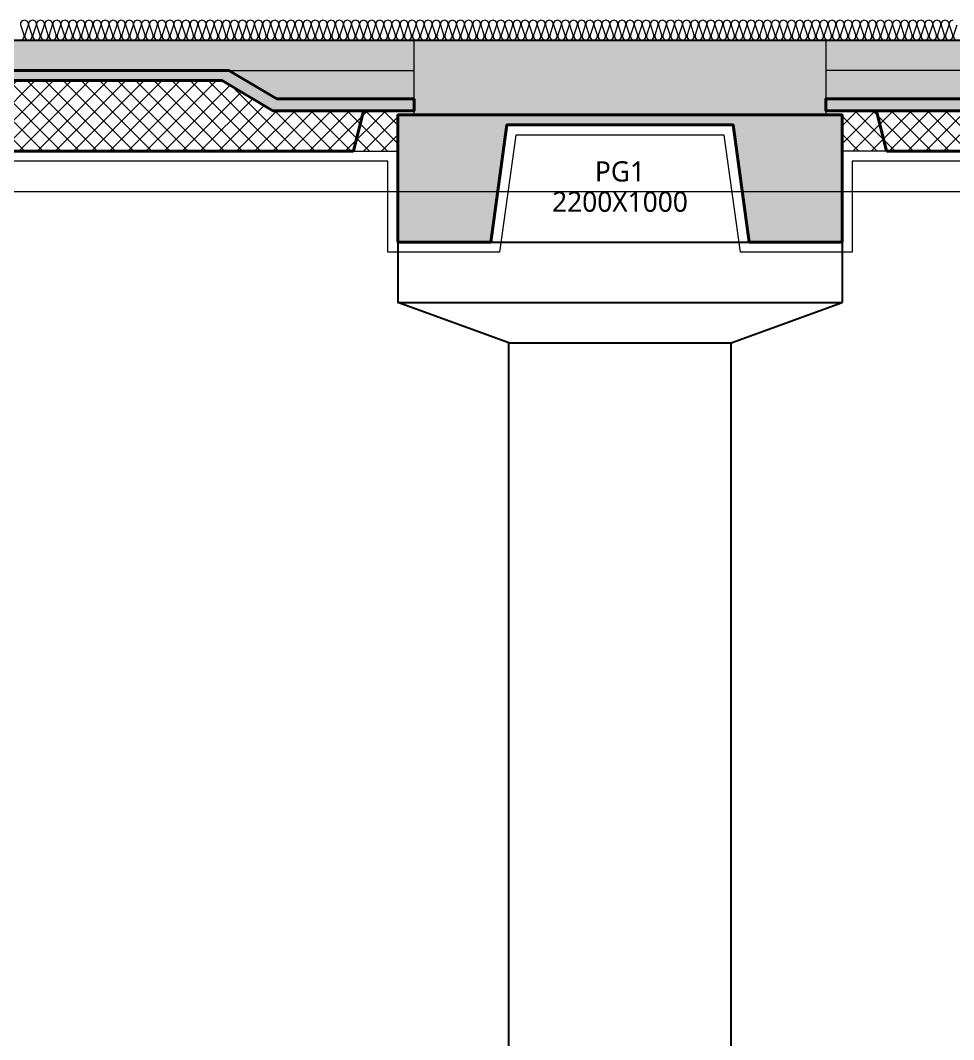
# Model space of a CAD drawing. Header units: millimetres. Extents: x 0 to 420000, y 0 to 297000.
# Drawn here: x 164043 to 168665, y 173299 to 178348 of the extents above; entities that cross this region are included whole.
import ezdxf
from ezdxf.enums import TextEntityAlignment as Align

# ---------------------------------------------------------------- set-up
doc = ezdxf.new("R2010")
doc.units = ezdxf.units.MM
doc.linetypes.add('CEN', pattern=[62, 60, -1, 0, -1])
for name, color, linetype, lineweight in [('A-AXIS-LINE', 1, 'CEN', 15), ('A-CONC-LIN1', 2, 'Continuous', 40), ('A-CONC-LIN2', 7, 'Continuous', 25), ('A-ELEV-LIN2', 7, 'Continuous', 25), ('A-XXXX-INSL1', 15, 'Continuous', 18), ('A-XXXX-INSL2', 8, 'Continuous', 18)]:
    doc.layers.add(name, color=color, linetype=linetype, lineweight=lineweight)
doc.layers.add('A-CONC-SOLD', color=253, linetype='CEN')
doc.layers.add('A-XXXX-NPLT', color=144, linetype='Continuous', lineweight=15, plot=False)
doc.styles.add('맑은고딕', font='')
doc.styles.get('맑은고딕').set_extended_font_data('Malgun Gothic')

# ---------------------------------------------------------------- blocks, each defined once
blk = doc.blocks.new('axis(220316)')
at = {"layer": 'A-AXIS-LINE', "ltscale": 1000}
blk.add_line((4631788.1, -422118.7), (4955413.1, -422118.7), dxfattribs=at)
blk = doc.blocks.new('PG1')
at = {"layer": 'A-CONC-SOLD'}
h = blk.add_hatch(color=256, dxfattribs=at)
h.dxf.hatch_style = 1
h.paths.add_polyline_path([(4800580.6, -237068.7), (4800580.6, -237438.7), (4802620.6, -237438.7), (4802620.6, -237068.7)])
h = blk.add_hatch(color=256, dxfattribs=at)
h.dxf.hatch_style = 1
h.paths.add_polyline_path([(4800500.6, -238068.7), (4800500.6, -237438.7), (4802700.6, -237438.7), (4802700.6, -238068.7), (4802240.6, -238068.7), (4802160.6, -237488.7), (4801040.6, -237488.7), (4800960.6, -238068.7)])
at = {"layer": 'A-CONC-LIN1'}
blk.add_lwpolyline([(4800500.6, -238068.7), (4800500.6, -237438.7), (4802700.6, -237438.7), (4802700.6, -238068.7), (4802240.6, -238068.7), (4802160.6, -237488.7), (4801040.6, -237488.7), (4800960.6, -238068.7), (4800500.6, -238068.7)], dxfattribs=at)
at = {"layer": 'A-CONC-LIN2'}
blk.add_line((4800580.6, -237068.7), (4802620.6, -237068.7), dxfattribs=at)
at = {"layer": 'A-XXXX-NPLT'}
blk.add_lwpolyline([(4802700.6, -238068.7), (4800500.6, -238068.7), (4800500.6, -237438.7), (4800580.6, -237438.7), (4800580.6, -237068.7), (4802620.6, -237068.7), (4802620.6, -237438.7), (4802700.6, -237438.7)], close=True, dxfattribs=at)
at = {"layer": 'A-XXXX-NPLT', "style": '맑은고딕'}
for s, p in [('PG1', (4801600.6, -237718.7)), ('2200X1000', (4801600.6, -237868.7))]:
    blk.add_text(s, height=100, dxfattribs=at).set_placement(p, align=Align.MIDDLE)
blk = doc.blocks.new('PS2(횡)')
at = {"layer": 'A-CONC-SOLD'}
h = blk.add_hatch(color=256, dxfattribs=at)
h.dxf.hatch_style = 1
h.paths.add_polyline_path([(1020, 0), (1020, -290), (1700, -290), (1937.4, -150), (9062.6, -150), (9300, -290), (9980, -290), (9980, 0)])
h = blk.add_hatch(color=256, dxfattribs=at)
h.dxf.hatch_style = 1
h.paths.add_polyline_path([(9980, -290), (9980, -350), (9280, -350), (9030, -200), (1970, -200), (1720, -350), (1020, -350), (1020, -290), (1700, -290), (1937.4, -150), (9062.6, -150), (9300, -290)])
at = {"layer": 'A-XXXX-INSL2'}
h = blk.add_hatch(dxfattribs=at)
h.set_pattern_fill('ANSI37', color=256, scale=20)
h.set_pattern_definition([(45, (-244012.5, -188500), (-44.90128, 44.90128), []), (135, (-244012.5, -188500), (-44.90128, -44.90128), [])])
h.paths.add_polyline_path([(1100, -550), (9900, -550), (9900, -350), (9280, -350), (9030, -200), (1970, -200), (1720, -350), (1100, -350)])
at = {"layer": 'A-CONC-LIN1', "color": 2}
for p, q in [((1320, -550), (1270, -350)), ((9680, -550), (9730, -350)), ((1320, -550), (9680, -550))]:
    blk.add_line(p, q, dxfattribs=at)
blk.add_lwpolyline([(9980, -290), (9980, -350), (9280, -350), (9030, -200), (1970, -200), (1720, -350), (1020, -350), (1020, -290), (1700, -290), (1937.4, -150), (9062.6, -150), (9300, -290)], close=True, dxfattribs=at)
at = {"layer": 'A-CONC-LIN2'}
blk.add_line((1020, 0), (9980, 0), dxfattribs=at)
at = {"layer": 'A-XXXX-INSL2'}
for p, q in [((1320, -550), (1100, -550)), ((9680, -550), (9900, -550))]:
    blk.add_line(p, q, dxfattribs=at)
at = {"layer": 'A-XXXX-NPLT'}
for p, q in [((1937.4, -150), (1020, -150)), ((9062.6, -150), (9980, -150))]:
    blk.add_line(p, q, dxfattribs=at)
at = {"layer": 'A-XXXX-NPLT', "style": '맑은고딕'}
blk.add_text('PS2', height=100, dxfattribs=at).set_placement((5500, -75), align=Align.MIDDLE)
blk = doc.blocks.new('횡3층')
at = {"layer": 'A-ELEV-LIN2'}
for p, q in [((4767500.6, -238318.7), (4769700.6, -238318.7)), ((4767500.6, -238318.7), (4767500.6, -238618.7)), ((4769700.6, -238318.7), (4769700.6, -238618.7)), ((4767500.6, -238618.7), (4769700.6, -238618.7)), ((4768050.6, -238818.7), (4767500.6, -238618.7)), ((4769150.6, -238818.7), (4769700.6, -238618.7)), ((4768050.6, -238818.7), (4769150.6, -238818.7)), ((4768050.6, -247068.7), (4768050.6, -238818.7)), ((4769150.6, -247068.7), (4769150.6, -238818.7))]:
    blk.add_line(p, q, dxfattribs=at)
at = {"layer": 'A-XXXX-INSL1'}
blk.add_lwpolyline([(4778450.6, -237918.7), (4769750.6, -237918.7), (4769750.6, -238368.7), (4769197, -238368.7), (4769117, -237788.7), (4768084.1, -237788.7), (4768004.1, -238368.7), (4767450.6, -238368.7), (4767450.6, -237918.7), (4761200.6, -237918.7)], dxfattribs=at)
at = {"layer": 'A-XXXX-INSL2'}
for points in [[(4765630.6, -237318.7), (4765641.6, -237314.7), (4765648.6, -237304.7), (4765648.6, -237293.7), (4765632.6, -237243.7), (4765632.6, -237232.7), (4765639.6, -237222.7), (4765650.6, -237218.7), (4765661.6, -237222.7), (4765668.6, -237232.7), (4765668.6, -237243.7), (4765652.6, -237293.7), (4765652.6, -237304.7), (4765659.6, -237314.7), (4765670.6, -237318.7), (4765681.6, -237314.7), (4765688.6, -237304.7), (4765688.6, -237293.7), (4765672.6, -237243.7), (4765672.6, -237232.7), (4765679.6, -237222.7), (4765690.6, -237218.7), (4765701.6, -237222.7), (4765708.6, -237232.7), (4765708.6, -237243.7), (4765692.6, -237293.7), (4765692.6, -237304.7), (4765699.6, -237314.7), (4765710.6, -237318.7), (4765721.6, -237314.7), (4765728.6, -237304.7), (4765728.6, -237293.7), (4765712.6, -237243.7), (4765712.6, -237232.7), (4765719.6, -237222.7), (4765730.6, -237218.7), (4765741.6, -237222.7), (4765748.6, -237232.7), (4765748.6, -237243.7), (4765732.6, -237293.7), (4765732.6, -237304.7), (4765739.6, -237314.7), (4765750.6, -237318.7), (4765761.6, -237314.7), (4765768.6, -237304.7), (4765768.6, -237293.7), (4765752.6, -237243.7), (4765752.6, -237232.7), (4765759.6, -237222.7), (4765770.6, -237218.7), (4765781.6, -237222.7), (4765788.6, -237232.7), (4765788.6, -237243.7), (4765772.6, -237293.7), (4765772.6, -237304.7), (4765779.6, -237314.7), (4765790.6, -237318.7), (4765801.6, -237314.7), (4765808.6, -237304.7), (4765808.6, -237293.7), (4765792.6, -237243.7), (4765792.6, -237232.7), (4765799.6, -237222.7), (4765810.6, -237218.7), (4765821.6, -237222.7), (4765828.6, -237232.7), (4765828.6, -237243.7), (4765812.6, -237293.7), (4765812.6, -237304.7), (4765819.6, -237314.7), (4765830.6, -237318.7), (4765841.6, -237314.7), (4765848.6, -237304.7), (4765848.6, -237293.7), (4765832.6, -237243.7), (4765832.6, -237232.7), (4765839.6, -237222.7), (4765850.6, -237218.7), (4765861.6, -237222.7), (4765868.6, -237232.7), (4765868.6, -237243.7), (4765852.6, -237293.7), (4765852.6, -237304.7), (4765859.6, -237314.7), (4765870.6, -237318.7), (4765881.6, -237314.7), (4765888.6, -237304.7), (4765888.6, -237293.7), (4765872.6, -237243.7), (4765872.6, -237232.7), (4765879.6, -237222.7), (4765890.6, -237218.7), (4765901.6, -237222.7), (4765908.6, -237232.7), (4765908.6, -237243.7), (4765892.6, -237293.7), (4765892.6, -237304.7), (4765899.6, -237314.7), (4765910.6, -237318.7), (4765921.6, -237314.7), (4765928.6, -237304.7), (4765928.6, -237293.7), (4765912.6, -237243.7), (4765912.6, -237232.7), (4765919.6, -237222.7), (4765930.6, -237218.7), (4765941.6, -237222.7), (4765948.6, -237232.7), (4765948.6, -237243.7), (4765932.6, -237293.7), (4765932.6, -237304.7), (4765939.6, -237314.7), (4765950.6, -237318.7), (4765961.6, -237314.7), (4765968.6, -237304.7), (4765968.6, -237293.7), (4765952.6, -237243.7), (4765952.6, -237232.7), (4765959.6, -237222.7), (4765970.6, -237218.7), (4765981.6, -237222.7), (4765988.6, -237232.7), (4765988.6, -237243.7), (4765972.6, -237293.7), (4765972.6, -237304.7), (4765979.6, -237314.7), (4765990.6, -237318.7), (4766001.6, -237314.7), (4766008.6, -237304.7), (4766008.6, -237293.7), (4765992.6, -237243.7), (4765992.6, -237232.7), (4765999.6, -237222.7), (4766010.6, -237218.7), (4766021.6, -237222.7), (4766028.6, -237232.7), (4766028.6, -237243.7), (4766012.6, -237293.7), (4766012.6, -237304.7), (4766019.6, -237314.7), (4766030.6, -237318.7), (4766041.6, -237314.7), (4766048.6, -237304.7), (4766048.6, -237293.7), (4766032.6, -237243.7), (4766032.6, -237232.7), (4766039.6, -237222.7), (4766050.6, -237218.7), (4766061.6, -237222.7), (4766068.6, -237232.7), (4766068.6, -237243.7), (4766052.6, -237293.7), (4766052.6, -237304.7), (4766059.6, -237314.7), (4766070.6, -237318.7), (4766081.6, -237314.7), (4766088.6, -237304.7), (4766088.6, -237293.7), (4766072.6, -237243.7), (4766072.6, -237232.7), (4766079.6, -237222.7), (4766090.6, -237218.7), (4766101.6, -237222.7), (4766108.6, -237232.7), (4766108.6, -237243.7), (4766092.6, -237293.7), (4766092.6, -237304.7), (4766099.6, -237314.7), (4766110.6, -237318.7), (4766121.6, -237314.7), (4766128.6, -237304.7), (4766128.6, -237293.7), (4766112.6, -237243.7), (4766112.6, -237232.7), (4766119.6, -237222.7), (4766130.6, -237218.7), (4766141.6, -237222.7), (4766148.6, -237232.7), (4766148.6, -237243.7), (4766132.6, -237293.7), (4766132.6, -237304.7), (4766139.6, -237314.7), (4766150.6, -237318.7), (4766161.6, -237314.7), (4766168.6, -237304.7), (4766168.6, -237293.7), (4766152.6, -237243.7), (4766152.6, -237232.7), (4766159.6, -237222.7), (4766170.6, -237218.7), (4766181.6, -237222.7), (4766188.6, -237232.7), (4766188.6, -237243.7), (4766172.6, -237293.7), (4766172.6, -237304.7), (4766179.6, -237314.7), (4766190.6, -237318.7), (4766201.6, -237314.7), (4766208.6, -237304.7), (4766208.6, -237293.7), (4766192.6, -237243.7), (4766192.6, -237232.7), (4766199.6, -237222.7), (4766210.6, -237218.7), (4766221.6, -237222.7), (4766228.6, -237232.7), (4766228.6, -237243.7), (4766212.6, -237293.7), (4766212.6, -237304.7), (4766219.6, -237314.7), (4766230.6, -237318.7), (4766241.6, -237314.7), (4766248.6, -237304.7), (4766248.6, -237293.7), (4766232.6, -237243.7), (4766232.6, -237232.7), (4766239.6, -237222.7), (4766250.6, -237218.7), (4766261.6, -237222.7), (4766268.6, -237232.7), (4766268.6, -237243.7), (4766252.6, -237293.7), (4766252.6, -237304.7), (4766259.6, -237314.7), (4766270.6, -237318.7), (4766281.6, -237314.7), (4766288.6, -237304.7), (4766288.6, -237293.7), (4766272.6, -237243.7), (4766272.6, -237232.7), (4766279.6, -237222.7), (4766290.6, -237218.7), (4766301.6, -237222.7), (4766308.6, -237232.7), (4766308.6, -237243.7), (4766292.6, -237293.7), (4766292.6, -237304.7), (4766299.6, -237314.7), (4766310.6, -237318.7), (4766321.6, -237314.7), (4766328.6, -237304.7), (4766328.6, -237293.7), (4766312.6, -237243.7), (4766312.6, -237232.7), (4766319.6, -237222.7), (4766330.6, -237218.7), (4766341.6, -237222.7), (4766348.6, -237232.7), (4766348.6, -237243.7), (4766332.6, -237293.7), (4766332.6, -237304.7), (4766339.6, -237314.7), (4766350.6, -237318.7), (4766361.6, -237314.7), (4766368.6, -237304.7), (4766368.6, -237293.7), (4766352.6, -237243.7), (4766352.6, -237232.7), (4766359.6, -237222.7), (4766370.6, -237218.7), (4766381.6, -237222.7), (4766388.6, -237232.7), (4766388.6, -237243.7), (4766372.6, -237293.7), (4766372.6, -237304.7), (4766379.6, -237314.7), (4766390.6, -237318.7), (4766401.6, -237314.7), (4766408.6, -237304.7), (4766408.6, -237293.7), (4766392.6, -237243.7), (4766392.6, -237232.7), (4766399.6, -237222.7), (4766410.6, -237218.7), (4766421.6, -237222.7), (4766428.6, -237232.7), (4766428.6, -237243.7), (4766412.6, -237293.7), (4766412.6, -237304.7), (4766419.6, -237314.7), (4766430.6, -237318.7), (4766441.6, -237314.7), (4766448.6, -237304.7), (4766448.6, -237293.7), (4766432.6, -237243.7), (4766432.6, -237232.7), (4766439.6, -237222.7), (4766450.6, -237218.7), (4766461.6, -237222.7), (4766468.6, -237232.7), (4766468.6, -237243.7), (4766452.6, -237293.7), (4766452.6, -237304.7), (4766459.6, -237314.7), (4766470.6, -237318.7), (4766481.6, -237314.7), (4766488.6, -237304.7), (4766488.6, -237293.7), (4766472.6, -237243.7), (4766472.6, -237232.7), (4766479.6, -237222.7), (4766490.6, -237218.7), (4766501.6, -237222.7), (4766508.6, -237232.7), (4766508.6, -237243.7), (4766492.6, -237293.7), (4766492.6, -237304.7), (4766499.6, -237314.7), (4766510.6, -237318.7), (4766521.6, -237314.7), (4766528.6, -237304.7), (4766528.6, -237293.7), (4766512.6, -237243.7), (4766512.6, -237232.7), (4766519.6, -237222.7), (4766530.6, -237218.7), (4766541.6, -237222.7), (4766548.6, -237232.7), (4766548.6, -237243.7), (4766532.6, -237293.7), (4766532.6, -237304.7), (4766539.6, -237314.7), (4766550.6, -237318.7), (4766561.6, -237314.7), (4766568.6, -237304.7), (4766568.6, -237293.7), (4766552.6, -237243.7), (4766552.6, -237232.7), (4766559.6, -237222.7), (4766570.6, -237218.7), (4766581.6, -237222.7), (4766588.6, -237232.7), (4766588.6, -237243.7), (4766572.6, -237293.7), (4766572.6, -237304.7), (4766579.6, -237314.7), (4766590.6, -237318.7), (4766601.6, -237314.7), (4766608.6, -237304.7), (4766608.6, -237293.7), (4766592.6, -237243.7), (4766592.6, -237232.7), (4766599.6, -237222.7), (4766610.6, -237218.7), (4766621.6, -237222.7), (4766628.6, -237232.7), (4766628.6, -237243.7), (4766612.6, -237293.7), (4766612.6, -237304.7), (4766619.6, -237314.7), (4766630.6, -237318.7), (4766641.6, -237314.7), (4766648.6, -237304.7), (4766648.6, -237293.7), (4766632.6, -237243.7), (4766632.6, -237232.7), (4766639.6, -237222.7), (4766650.6, -237218.7), (4766661.6, -237222.7), (4766668.6, -237232.7), (4766668.6, -237243.7), (4766652.6, -237293.7), (4766652.6, -237304.7), (4766659.6, -237314.7), (4766670.6, -237318.7), (4766681.6, -237314.7), (4766688.6, -237304.7), (4766688.6, -237293.7), (4766672.6, -237243.7), (4766672.6, -237232.7), (4766679.6, -237222.7), (4766690.6, -237218.7), (4766701.6, -237222.7), (4766708.6, -237232.7), (4766708.6, -237243.7), (4766692.6, -237293.7), (4766692.6, -237304.7), (4766699.6, -237314.7), (4766710.6, -237318.7), (4766721.6, -237314.7), (4766728.6, -237304.7), (4766728.6, -237293.7), (4766712.6, -237243.7), (4766712.6, -237232.7), (4766719.6, -237222.7), (4766730.6, -237218.7), (4766741.6, -237222.7), (4766748.6, -237232.7), (4766748.6, -237243.7), (4766732.6, -237293.7), (4766732.6, -237304.7), (4766739.6, -237314.7), (4766750.6, -237318.7), (4766761.6, -237314.7), (4766768.6, -237304.7), (4766768.6, -237293.7), (4766752.6, -237243.7), (4766752.6, -237232.7), (4766759.6, -237222.7), (4766770.6, -237218.7), (4766781.6, -237222.7), (4766788.6, -237232.7), (4766788.6, -237243.7), (4766772.6, -237293.7), (4766772.6, -237304.7), (4766779.6, -237314.7), (4766790.6, -237318.7), (4766801.6, -237314.7), (4766808.6, -237304.7), (4766808.6, -237293.7), (4766792.6, -237243.7), (4766792.6, -237232.7), (4766799.6, -237222.7), (4766810.6, -237218.7), (4766821.6, -237222.7), (4766828.6, -237232.7), (4766828.6, -237243.7), (4766812.6, -237293.7), (4766812.6, -237304.7), (4766819.6, -237314.7), (4766830.6, -237318.7), (4766841.6, -237314.7), (4766848.6, -237304.7), (4766848.6, -237293.7), (4766832.6, -237243.7), (4766832.6, -237232.7), (4766839.6, -237222.7), (4766850.6, -237218.7), (4766861.6, -237222.7), (4766868.6, -237232.7), (4766868.6, -237243.7), (4766852.6, -237293.7), (4766852.6, -237304.7), (4766859.6, -237314.7), (4766870.6, -237318.7), (4766881.6, -237314.7), (4766888.6, -237304.7), (4766888.6, -237293.7), (4766872.6, -237243.7), (4766872.6, -237232.7), (4766879.6, -237222.7), (4766890.6, -237218.7), (4766901.6, -237222.7), (4766908.6, -237232.7), (4766908.6, -237243.7), (4766892.6, -237293.7), (4766892.6, -237304.7), (4766899.6, -237314.7), (4766910.6, -237318.7), (4766921.6, -237314.7), (4766928.6, -237304.7), (4766928.6, -237293.7), (4766912.6, -237243.7), (4766912.6, -237232.7), (4766919.6, -237222.7), (4766930.6, -237218.7), (4766941.6, -237222.7), (4766948.6, -237232.7), (4766948.6, -237243.7), (4766932.6, -237293.7), (4766932.6, -237304.7), (4766939.6, -237314.7), (4766950.6, -237318.7), (4766961.6, -237314.7), (4766968.6, -237304.7), (4766968.6, -237293.7), (4766952.6, -237243.7), (4766952.6, -237232.7), (4766959.6, -237222.7), (4766970.6, -237218.7), (4766981.6, -237222.7), (4766988.6, -237232.7), (4766988.6, -237243.7), (4766972.6, -237293.7), (4766972.6, -237304.7), (4766979.6, -237314.7), (4766990.6, -237318.7), (4767001.6, -237314.7), (4767008.6, -237304.7), (4767008.6, -237293.7), (4766992.6, -237243.7), (4766992.6, -237232.7), (4766999.6, -237222.7), (4767010.6, -237218.7), (4767021.6, -237222.7), (4767028.6, -237232.7), (4767028.6, -237243.7), (4767012.6, -237293.7), (4767012.6, -237304.7), (4767019.6, -237314.7), (4767030.6, -237318.7), (4767041.6, -237314.7), (4767048.6, -237304.7), (4767048.6, -237293.7), (4767032.6, -237243.7), (4767032.6, -237232.7), (4767039.6, -237222.7), (4767050.6, -237218.7), (4767061.6, -237222.7), (4767068.6, -237232.7), (4767068.6, -237243.7), (4767052.6, -237293.7), (4767052.6, -237304.7), (4767059.6, -237314.7), (4767070.6, -237318.7), (4767081.6, -237314.7), (4767088.6, -237304.7), (4767088.6, -237293.7), (4767072.6, -237243.7), (4767072.6, -237232.7), (4767079.6, -237222.7), (4767090.6, -237218.7), (4767101.6, -237222.7), (4767108.6, -237232.7), (4767108.6, -237243.7), (4767092.6, -237293.7), (4767092.6, -237304.7), (4767099.6, -237314.7), (4767110.6, -237318.7), (4767121.6, -237314.7), (4767128.6, -237304.7), (4767128.6, -237293.7), (4767112.6, -237243.7), (4767112.6, -237232.7), (4767119.6, -237222.7), (4767130.6, -237218.7), (4767141.6, -237222.7), (4767148.6, -237232.7), (4767148.6, -237243.7), (4767132.6, -237293.7), (4767132.6, -237304.7), (4767139.6, -237314.7), (4767150.6, -237318.7), (4767161.6, -237314.7), (4767168.6, -237304.7), (4767168.6, -237293.7), (4767152.6, -237243.7), (4767152.6, -237232.7), (4767159.6, -237222.7), (4767170.6, -237218.7), (4767181.6, -237222.7), (4767188.6, -237232.7), (4767188.6, -237243.7), (4767172.6, -237293.7), (4767172.6, -237304.7), (4767179.6, -237314.7), (4767190.6, -237318.7), (4767201.6, -237314.7), (4767208.6, -237304.7), (4767208.6, -237293.7), (4767192.6, -237243.7), (4767192.6, -237232.7), (4767199.6, -237222.7), (4767210.6, -237218.7), (4767221.6, -237222.7), (4767228.6, -237232.7), (4767228.6, -237243.7), (4767212.6, -237293.7), (4767212.6, -237304.7), (4767219.6, -237314.7), (4767230.6, -237318.7), (4767241.6, -237314.7), (4767248.6, -237304.7), (4767248.6, -237293.7), (4767232.6, -237243.7), (4767232.6, -237232.7), (4767239.6, -237222.7), (4767250.6, -237218.7), (4767261.6, -237222.7), (4767268.6, -237232.7), (4767268.6, -237243.7), (4767252.6, -237293.7), (4767252.6, -237304.7), (4767259.6, -237314.7), (4767270.6, -237318.7), (4767281.6, -237314.7), (4767288.6, -237304.7), (4767288.6, -237293.7), (4767272.6, -237243.7), (4767272.6, -237232.7), (4767279.6, -237222.7), (4767290.6, -237218.7), (4767301.6, -237222.7), (4767308.6, -237232.7), (4767308.6, -237243.7), (4767292.6, -237293.7), (4767292.6, -237304.7), (4767299.6, -237314.7), (4767310.6, -237318.7), (4767321.6, -237314.7), (4767328.6, -237304.7), (4767328.6, -237293.7), (4767312.6, -237243.7), (4767312.6, -237232.7), (4767319.6, -237222.7), (4767330.6, -237218.7), (4767341.6, -237222.7), (4767348.6, -237232.7), (4767348.6, -237243.7), (4767332.6, -237293.7), (4767332.6, -237304.7), (4767339.6, -237314.7), (4767350.6, -237318.7), (4767361.6, -237314.7), (4767368.6, -237304.7), (4767368.6, -237293.7), (4767352.6, -237243.7), (4767352.6, -237232.7), (4767359.6, -237222.7), (4767370.6, -237218.7), (4767381.6, -237222.7), (4767388.6, -237232.7), (4767388.6, -237243.7), (4767372.6, -237293.7), (4767372.6, -237304.7), (4767379.6, -237314.7), (4767390.6, -237318.7), (4767401.6, -237314.7), (4767408.6, -237304.7), (4767408.6, -237293.7), (4767392.6, -237243.7), (4767392.6, -237232.7), (4767399.6, -237222.7), (4767410.6, -237218.7), (4767421.6, -237222.7), (4767428.6, -237232.7), (4767428.6, -237243.7), (4767412.6, -237293.7), (4767412.6, -237304.7), (4767419.6, -237314.7), (4767430.6, -237318.7), (4767441.6, -237314.7), (4767448.6, -237304.7), (4767448.6, -237293.7), (4767432.6, -237243.7), (4767432.6, -237232.7), (4767439.6, -237222.7), (4767450.6, -237218.7), (4767461.6, -237222.7), (4767468.6, -237232.7), (4767468.6, -237243.7), (4767452.6, -237293.7), (4767452.6, -237304.7), (4767459.6, -237314.7), (4767470.6, -237318.7), (4767481.6, -237314.7), (4767488.6, -237304.7), (4767488.6, -237293.7), (4767472.6, -237243.7), (4767472.6, -237232.7), (4767479.6, -237222.7), (4767490.6, -237218.7), (4767501.6, -237222.7), (4767508.6, -237232.7), (4767508.6, -237243.7), (4767492.6, -237293.7), (4767492.6, -237304.7), (4767499.6, -237314.7), (4767510.6, -237318.7), (4767521.6, -237314.7), (4767528.6, -237304.7), (4767528.6, -237293.7), (4767512.6, -237243.7), (4767512.6, -237232.7), (4767519.6, -237222.7), (4767530.6, -237218.7), (4767541.6, -237222.7), (4767548.6, -237232.7), (4767548.6, -237243.7), (4767532.6, -237293.7), (4767532.6, -237304.7), (4767539.6, -237314.7), (4767550.6, -237318.7), (4767561.6, -237314.7), (4767568.6, -237304.7), (4767568.6, -237293.7), (4767552.6, -237243.7), (4767552.6, -237232.7), (4767559.6, -237222.7), (4767570.6, -237218.7), (4767581.6, -237222.7), (4767588.6, -237232.7), (4767588.6, -237243.7), (4767572.6, -237293.7), (4767572.6, -237304.7), (4767579.6, -237314.7), (4767590.6, -237318.7), (4767601.6, -237314.7), (4767608.6, -237304.7), (4767608.6, -237293.7), (4767592.6, -237243.7), (4767592.6, -237232.7), (4767599.6, -237222.7), (4767610.6, -237218.7), (4767621.6, -237222.7), (4767628.6, -237232.7), (4767628.6, -237243.7), (4767612.6, -237293.7), (4767612.6, -237304.7), (4767619.6, -237314.7), (4767630.6, -237318.7), (4767641.6, -237314.7), (4767648.6, -237304.7), (4767648.6, -237293.7), (4767632.6, -237243.7), (4767632.6, -237232.7), (4767639.6, -237222.7), (4767650.6, -237218.7), (4767661.6, -237222.7), (4767668.6, -237232.7), (4767668.6, -237243.7), (4767652.6, -237293.7), (4767652.6, -237304.7), (4767659.6, -237314.7), (4767670.6, -237318.7), (4767681.6, -237314.7), (4767688.6, -237304.7), (4767688.6, -237293.7), (4767672.6, -237243.7), (4767672.6, -237232.7), (4767679.6, -237222.7), (4767690.6, -237218.7), (4767701.6, -237222.7), (4767708.6, -237232.7), (4767708.6, -237243.7), (4767692.6, -237293.7), (4767692.6, -237304.7), (4767699.6, -237314.7), (4767710.6, -237318.7), (4767721.6, -237314.7), (4767728.6, -237304.7), (4767728.6, -237293.7), (4767712.6, -237243.7), (4767712.6, -237232.7), (4767719.6, -237222.7), (4767730.6, -237218.7), (4767741.6, -237222.7), (4767748.6, -237232.7), (4767748.6, -237243.7), (4767732.6, -237293.7), (4767732.6, -237304.7), (4767739.6, -237314.7), (4767750.6, -237318.7), (4767761.6, -237314.7), (4767768.6, -237304.7), (4767768.6, -237293.7), (4767752.6, -237243.7), (4767752.6, -237232.7), (4767759.6, -237222.7), (4767770.6, -237218.7), (4767781.6, -237222.7), (4767788.6, -237232.7), (4767788.6, -237243.7), (4767772.6, -237293.7), (4767772.6, -237304.7), (4767779.6, -237314.7), (4767790.6, -237318.7), (4767801.6, -237314.7), (4767808.6, -237304.7), (4767808.6, -237293.7), (4767792.6, -237243.7), (4767792.6, -237232.7), (4767799.6, -237222.7), (4767810.6, -237218.7), (4767821.6, -237222.7), (4767828.6, -237232.7), (4767828.6, -237243.7), (4767812.6, -237293.7), (4767812.6, -237304.7), (4767819.6, -237314.7), (4767830.6, -237318.7), (4767841.6, -237314.7), (4767848.6, -237304.7), (4767848.6, -237293.7), (4767832.6, -237243.7), (4767832.6, -237232.7), (4767839.6, -237222.7), (4767850.6, -237218.7), (4767861.6, -237222.7), (4767868.6, -237232.7), (4767868.6, -237243.7), (4767852.6, -237293.7), (4767852.6, -237304.7), (4767859.6, -237314.7), (4767870.6, -237318.7), (4767881.6, -237314.7), (4767888.6, -237304.7), (4767888.6, -237293.7), (4767872.6, -237243.7), (4767872.6, -237232.7), (4767879.6, -237222.7), (4767890.6, -237218.7), (4767901.6, -237222.7), (4767908.6, -237232.7), (4767908.6, -237243.7), (4767892.6, -237293.7), (4767892.6, -237304.7), (4767899.6, -237314.7), (4767910.6, -237318.7), (4767921.6, -237314.7), (4767928.6, -237304.7), (4767928.6, -237293.7), (4767912.6, -237243.7), (4767912.6, -237232.7), (4767919.6, -237222.7), (4767930.6, -237218.7), (4767941.6, -237222.7), (4767948.6, -237232.7), (4767948.6, -237243.7), (4767932.6, -237293.7), (4767932.6, -237304.7), (4767939.6, -237314.7), (4767950.6, -237318.7), (4767961.6, -237314.7), (4767968.6, -237304.7), (4767968.6, -237293.7), (4767952.6, -237243.7), (4767952.6, -237232.7), (4767959.6, -237222.7), (4767970.6, -237218.7), (4767981.6, -237222.7), (4767988.6, -237232.7), (4767988.6, -237243.7), (4767972.6, -237293.7), (4767972.6, -237304.7), (4767979.6, -237314.7), (4767990.6, -237318.7), (4768001.6, -237314.7), (4768008.6, -237304.7), (4768008.6, -237293.7), (4767992.6, -237243.7), (4767992.6, -237232.7), (4767999.6, -237222.7), (4768010.6, -237218.7), (4768021.6, -237222.7), (4768028.6, -237232.7), (4768028.6, -237243.7), (4768012.6, -237293.7), (4768012.6, -237304.7), (4768019.6, -237314.7), (4768030.6, -237318.7), (4768041.6, -237314.7), (4768048.6, -237304.7), (4768048.6, -237293.7), (4768032.6, -237243.7), (4768032.6, -237232.7), (4768039.6, -237222.7), (4768050.6, -237218.7), (4768061.6, -237222.7), (4768068.6, -237232.7), (4768068.6, -237243.7), (4768052.6, -237293.7), (4768052.6, -237304.7), (4768059.6, -237314.7), (4768070.6, -237318.7), (4768081.6, -237314.7), (4768088.6, -237304.7), (4768088.6, -237293.7), (4768072.6, -237243.7), (4768072.6, -237232.7), (4768079.6, -237222.7), (4768090.6, -237218.7), (4768101.6, -237222.7), (4768108.6, -237232.7), (4768108.6, -237243.7), (4768092.6, -237293.7), (4768092.6, -237304.7), (4768099.6, -237314.7), (4768110.6, -237318.7), (4768121.6, -237314.7), (4768128.6, -237304.7), (4768128.6, -237293.7), (4768112.6, -237243.7), (4768112.6, -237232.7), (4768119.6, -237222.7), (4768130.6, -237218.7), (4768141.6, -237222.7), (4768148.6, -237232.7), (4768148.6, -237243.7), (4768132.6, -237293.7), (4768132.6, -237304.7), (4768139.6, -237314.7), (4768150.6, -237318.7), (4768161.6, -237314.7), (4768168.6, -237304.7), (4768168.6, -237293.7), (4768152.6, -237243.7), (4768152.6, -237232.7), (4768159.6, -237222.7), (4768170.6, -237218.7), (4768181.6, -237222.7), (4768188.6, -237232.7), (4768188.6, -237243.7), (4768172.6, -237293.7), (4768172.6, -237304.7), (4768179.6, -237314.7), (4768190.6, -237318.7), (4768201.6, -237314.7), (4768208.6, -237304.7), (4768208.6, -237293.7), (4768192.6, -237243.7), (4768192.6, -237232.7), (4768199.6, -237222.7), (4768210.6, -237218.7), (4768221.6, -237222.7), (4768228.6, -237232.7), (4768228.6, -237243.7), (4768212.6, -237293.7), (4768212.6, -237304.7), (4768219.6, -237314.7), (4768230.6, -237318.7), (4768241.6, -237314.7), (4768248.6, -237304.7), (4768248.6, -237293.7), (4768232.6, -237243.7), (4768232.6, -237232.7), (4768239.6, -237222.7), (4768250.6, -237218.7), (4768261.6, -237222.7), (4768268.6, -237232.7), (4768268.6, -237243.7), (4768252.6, -237293.7), (4768252.6, -237304.7), (4768259.6, -237314.7), (4768270.6, -237318.7), (4768281.6, -237314.7), (4768288.6, -237304.7), (4768288.6, -237293.7), (4768272.6, -237243.7), (4768272.6, -237232.7), (4768279.6, -237222.7), (4768290.6, -237218.7), (4768301.6, -237222.7), (4768308.6, -237232.7), (4768308.6, -237243.7), (4768292.6, -237293.7), (4768292.6, -237304.7), (4768299.6, -237314.7), (4768310.6, -237318.7), (4768321.6, -237314.7), (4768328.6, -237304.7), (4768328.6, -237293.7), (4768312.6, -237243.7), (4768312.6, -237232.7), (4768319.6, -237222.7), (4768330.6, -237218.7), (4768341.6, -237222.7), (4768348.6, -237232.7), (4768348.6, -237243.7), (4768332.6, -237293.7), (4768332.6, -237304.7), (4768339.6, -237314.7), (4768350.6, -237318.7), (4768361.6, -237314.7), (4768368.6, -237304.7), (4768368.6, -237293.7), (4768352.6, -237243.7), (4768352.6, -237232.7), (4768359.6, -237222.7), (4768370.6, -237218.7), (4768381.6, -237222.7), (4768388.6, -237232.7), (4768388.6, -237243.7), (4768372.6, -237293.7), (4768372.6, -237304.7), (4768379.6, -237314.7), (4768390.6, -237318.7), (4768401.6, -237314.7), (4768408.6, -237304.7), (4768408.6, -237293.7), (4768392.6, -237243.7), (4768392.6, -237232.7), (4768399.6, -237222.7), (4768410.6, -237218.7), (4768421.6, -237222.7), (4768428.6, -237232.7), (4768428.6, -237243.7), (4768412.6, -237293.7), (4768412.6, -237304.7), (4768419.6, -237314.7), (4768430.6, -237318.7), (4768441.6, -237314.7), (4768448.6, -237304.7), (4768448.6, -237293.7), (4768432.6, -237243.7), (4768432.6, -237232.7), (4768439.6, -237222.7), (4768450.6, -237218.7), (4768461.6, -237222.7), (4768468.6, -237232.7), (4768468.6, -237243.7), (4768452.6, -237293.7), (4768452.6, -237304.7), (4768459.6, -237314.7), (4768470.6, -237318.7), (4768481.6, -237314.7), (4768488.6, -237304.7), (4768488.6, -237293.7), (4768472.6, -237243.7), (4768472.6, -237232.7), (4768479.6, -237222.7), (4768490.6, -237218.7), (4768501.6, -237222.7), (4768508.6, -237232.7), (4768508.6, -237243.7), (4768492.6, -237293.7), (4768492.6, -237304.7), (4768499.6, -237314.7), (4768510.6, -237318.7), (4768521.6, -237314.7), (4768528.6, -237304.7), (4768528.6, -237293.7), (4768512.6, -237243.7), (4768512.6, -237232.7), (4768519.6, -237222.7), (4768530.6, -237218.7), (4768541.6, -237222.7), (4768548.6, -237232.7), (4768548.6, -237243.7), (4768532.6, -237293.7), (4768532.6, -237304.7), (4768539.6, -237314.7), (4768550.6, -237318.7), (4768561.6, -237314.7), (4768568.6, -237304.7), (4768568.6, -237293.7), (4768552.6, -237243.7), (4768552.6, -237232.7), (4768559.6, -237222.7), (4768570.6, -237218.7), (4768581.6, -237222.7), (4768588.6, -237232.7), (4768588.6, -237243.7), (4768572.6, -237293.7), (4768572.6, -237304.7), (4768579.6, -237314.7), (4768590.6, -237318.7), (4768601.6, -237314.7), (4768608.6, -237304.7), (4768608.6, -237293.7), (4768592.6, -237243.7), (4768592.6, -237232.7), (4768599.6, -237222.7), (4768610.6, -237218.7), (4768621.6, -237222.7), (4768628.6, -237232.7), (4768628.6, -237243.7), (4768612.6, -237293.7), (4768612.6, -237304.7), (4768619.6, -237314.7), (4768630.6, -237318.7), (4768641.6, -237314.7), (4768648.6, -237304.7), (4768648.6, -237293.7), (4768632.6, -237243.7), (4768632.6, -237232.7), (4768639.6, -237222.7), (4768650.6, -237218.7), (4768661.6, -237222.7), (4768668.6, -237232.7), (4768668.6, -237243.7), (4768652.6, -237293.7), (4768652.6, -237304.7), (4768659.6, -237314.7), (4768670.6, -237318.7), (4768681.6, -237314.7), (4768688.6, -237304.7), (4768688.6, -237293.7), (4768672.6, -237243.7), (4768672.6, -237232.7), (4768679.6, -237222.7), (4768690.6, -237218.7), (4768701.6, -237222.7), (4768708.6, -237232.7), (4768708.6, -237243.7), (4768692.6, -237293.7), (4768692.6, -237304.7), (4768699.6, -237314.7), (4768710.6, -237318.7), (4768721.6, -237314.7), (4768728.6, -237304.7), (4768728.6, -237293.7), (4768712.6, -237243.7), (4768712.6, -237232.7), (4768719.6, -237222.7), (4768730.6, -237218.7), (4768741.6, -237222.7), (4768748.6, -237232.7), (4768748.6, -237243.7), (4768732.6, -237293.7), (4768732.6, -237304.7), (4768739.6, -237314.7), (4768750.6, -237318.7), (4768761.6, -237314.7), (4768768.6, -237304.7), (4768768.6, -237293.7), (4768752.6, -237243.7), (4768752.6, -237232.7), (4768759.6, -237222.7), (4768770.6, -237218.7), (4768781.6, -237222.7), (4768788.6, -237232.7), (4768788.6, -237243.7), (4768772.6, -237293.7), (4768772.6, -237304.7), (4768779.6, -237314.7), (4768790.6, -237318.7), (4768801.6, -237314.7), (4768808.6, -237304.7), (4768808.6, -237293.7), (4768792.6, -237243.7), (4768792.6, -237232.7), (4768799.6, -237222.7), (4768810.6, -237218.7), (4768821.6, -237222.7), (4768828.6, -237232.7), (4768828.6, -237243.7), (4768812.6, -237293.7), (4768812.6, -237304.7), (4768819.6, -237314.7), (4768830.6, -237318.7), (4768841.6, -237314.7), (4768848.6, -237304.7), (4768848.6, -237293.7), (4768832.6, -237243.7), (4768832.6, -237232.7), (4768839.6, -237222.7), (4768850.6, -237218.7), (4768861.6, -237222.7), (4768868.6, -237232.7), (4768868.6, -237243.7), (4768852.6, -237293.7), (4768852.6, -237304.7), (4768859.6, -237314.7), (4768870.6, -237318.7), (4768881.6, -237314.7), (4768888.6, -237304.7), (4768888.6, -237293.7), (4768872.6, -237243.7), (4768872.6, -237232.7), (4768879.6, -237222.7), (4768890.6, -237218.7), (4768901.6, -237222.7), (4768908.6, -237232.7), (4768908.6, -237243.7), (4768892.6, -237293.7), (4768892.6, -237304.7), (4768899.6, -237314.7), (4768910.6, -237318.7), (4768921.6, -237314.7), (4768928.6, -237304.7), (4768928.6, -237293.7), (4768912.6, -237243.7), (4768912.6, -237232.7), (4768919.6, -237222.7), (4768930.6, -237218.7), (4768941.6, -237222.7), (4768948.6, -237232.7), (4768948.6, -237243.7), (4768932.6, -237293.7), (4768932.6, -237304.7), (4768939.6, -237314.7), (4768950.6, -237318.7), (4768961.6, -237314.7), (4768968.6, -237304.7), (4768968.6, -237293.7), (4768952.6, -237243.7), (4768952.6, -237232.7), (4768959.6, -237222.7), (4768970.6, -237218.7), (4768981.6, -237222.7), (4768988.6, -237232.7), (4768988.6, -237243.7), (4768972.6, -237293.7), (4768972.6, -237304.7), (4768979.6, -237314.7), (4768990.6, -237318.7), (4769001.6, -237314.7), (4769008.6, -237304.7), (4769008.6, -237293.7), (4768992.6, -237243.7), (4768992.6, -237232.7), (4768999.6, -237222.7), (4769010.6, -237218.7), (4769021.6, -237222.7), (4769028.6, -237232.7), (4769028.6, -237243.7), (4769012.6, -237293.7), (4769012.6, -237304.7), (4769019.6, -237314.7), (4769030.6, -237318.7), (4769041.6, -237314.7), (4769048.6, -237304.7), (4769048.6, -237293.7), (4769032.6, -237243.7), (4769032.6, -237232.7), (4769039.6, -237222.7), (4769050.6, -237218.7), (4769061.6, -237222.7), (4769068.6, -237232.7), (4769068.6, -237243.7), (4769052.6, -237293.7), (4769052.6, -237304.7), (4769059.6, -237314.7), (4769070.6, -237318.7), (4769081.6, -237314.7), (4769088.6, -237304.7), (4769088.6, -237293.7), (4769072.6, -237243.7), (4769072.6, -237232.7), (4769079.6, -237222.7), (4769090.6, -237218.7), (4769101.6, -237222.7), (4769108.6, -237232.7), (4769108.6, -237243.7), (4769092.6, -237293.7), (4769092.6, -237304.7), (4769099.6, -237314.7), (4769110.6, -237318.7), (4769121.6, -237314.7), (4769128.6, -237304.7), (4769128.6, -237293.7), (4769112.6, -237243.7), (4769112.6, -237232.7), (4769119.6, -237222.7), (4769130.6, -237218.7), (4769141.6, -237222.7), (4769148.6, -237232.7), (4769148.6, -237243.7), (4769132.6, -237293.7), (4769132.6, -237304.7), (4769139.6, -237314.7), (4769150.6, -237318.7), (4769161.6, -237314.7), (4769168.6, -237304.7), (4769168.6, -237293.7), (4769152.6, -237243.7), (4769152.6, -237232.7), (4769159.6, -237222.7), (4769170.6, -237218.7), (4769181.6, -237222.7), (4769188.6, -237232.7), (4769188.6, -237243.7), (4769172.6, -237293.7), (4769172.6, -237304.7), (4769179.6, -237314.7), (4769190.6, -237318.7), (4769201.6, -237314.7), (4769208.6, -237304.7), (4769208.6, -237293.7), (4769192.6, -237243.7), (4769192.6, -237232.7), (4769199.6, -237222.7), (4769210.6, -237218.7), (4769221.6, -237222.7), (4769228.6, -237232.7), (4769228.6, -237243.7), (4769212.6, -237293.7), (4769212.6, -237304.7), (4769219.6, -237314.7), (4769230.6, -237318.7), (4769241.6, -237314.7), (4769248.6, -237304.7), (4769248.6, -237293.7), (4769232.6, -237243.7), (4769232.6, -237232.7), (4769239.6, -237222.7), (4769250.6, -237218.7), (4769261.6, -237222.7), (4769268.6, -237232.7), (4769268.6, -237243.7), (4769252.6, -237293.7), (4769252.6, -237304.7), (4769259.6, -237314.7), (4769270.6, -237318.7), (4769281.6, -237314.7), (4769288.6, -237304.7), (4769288.6, -237293.7), (4769272.6, -237243.7), (4769272.6, -237232.7), (4769279.6, -237222.7), (4769290.6, -237218.7), (4769301.6, -237222.7), (4769308.6, -237232.7), (4769308.6, -237243.7), (4769292.6, -237293.7), (4769292.6, -237304.7), (4769299.6, -237314.7), (4769310.6, -237318.7), (4769321.6, -237314.7), (4769328.6, -237304.7), (4769328.6, -237293.7), (4769312.6, -237243.7), (4769312.6, -237232.7), (4769319.6, -237222.7), (4769330.6, -237218.7), (4769341.6, -237222.7), (4769348.6, -237232.7), (4769348.6, -237243.7), (4769332.6, -237293.7), (4769332.6, -237304.7), (4769339.6, -237314.7), (4769350.6, -237318.7), (4769361.6, -237314.7), (4769368.6, -237304.7), (4769368.6, -237293.7), (4769352.6, -237243.7), (4769352.6, -237232.7), (4769359.6, -237222.7), (4769370.6, -237218.7), (4769381.6, -237222.7), (4769388.6, -237232.7), (4769388.6, -237243.7), (4769372.6, -237293.7), (4769372.6, -237304.7), (4769379.6, -237314.7), (4769390.6, -237318.7), (4769401.6, -237314.7), (4769408.6, -237304.7), (4769408.6, -237293.7), (4769392.6, -237243.7), (4769392.6, -237232.7), (4769399.6, -237222.7), (4769410.6, -237218.7), (4769421.6, -237222.7), (4769428.6, -237232.7), (4769428.6, -237243.7), (4769412.6, -237293.7), (4769412.6, -237304.7), (4769419.6, -237314.7), (4769430.6, -237318.7), (4769441.6, -237314.7), (4769448.6, -237304.7), (4769448.6, -237293.7), (4769432.6, -237243.7), (4769432.6, -237232.7), (4769439.6, -237222.7), (4769450.6, -237218.7), (4769461.6, -237222.7), (4769468.6, -237232.7), (4769468.6, -237243.7), (4769452.6, -237293.7), (4769452.6, -237304.7), (4769459.6, -237314.7), (4769470.6, -237318.7), (4769481.6, -237314.7), (4769488.6, -237304.7), (4769488.6, -237293.7), (4769472.6, -237243.7), (4769472.6, -237232.7), (4769479.6, -237222.7), (4769490.6, -237218.7), (4769501.6, -237222.7), (4769508.6, -237232.7), (4769508.6, -237243.7), (4769492.6, -237293.7), (4769492.6, -237304.7), (4769499.6, -237314.7), (4769510.6, -237318.7), (4769521.6, -237314.7), (4769528.6, -237304.7), (4769528.6, -237293.7), (4769512.6, -237243.7), (4769512.6, -237232.7), (4769519.6, -237222.7), (4769530.6, -237218.7), (4769541.6, -237222.7), (4769548.6, -237232.7), (4769548.6, -237243.7), (4769532.6, -237293.7), (4769532.6, -237304.7), (4769539.6, -237314.7), (4769550.6, -237318.7), (4769561.6, -237314.7), (4769568.6, -237304.7), (4769568.6, -237293.7), (4769552.6, -237243.7), (4769552.6, -237232.7), (4769559.6, -237222.7), (4769570.6, -237218.7), (4769581.6, -237222.7), (4769588.6, -237232.7), (4769588.6, -237243.7), (4769572.6, -237293.7), (4769572.6, -237304.7), (4769579.6, -237314.7), (4769590.6, -237318.7), (4769601.6, -237314.7), (4769608.6, -237304.7), (4769608.6, -237293.7), (4769592.6, -237243.7), (4769592.6, -237232.7), (4769599.6, -237222.7), (4769610.6, -237218.7), (4769621.6, -237222.7), (4769628.6, -237232.7), (4769628.6, -237243.7), (4769612.6, -237293.7), (4769612.6, -237304.7), (4769619.6, -237314.7), (4769630.6, -237318.7), (4769641.6, -237314.7), (4769648.6, -237304.7), (4769648.6, -237293.7), (4769632.6, -237243.7), (4769632.6, -237232.7), (4769639.6, -237222.7), (4769650.6, -237218.7), (4769661.6, -237222.7), (4769668.6, -237232.7), (4769668.6, -237243.7), (4769652.6, -237293.7), (4769652.6, -237304.7), (4769659.6, -237314.7), (4769670.6, -237318.7), (4769681.6, -237314.7), (4769688.6, -237304.7), (4769688.6, -237293.7), (4769672.6, -237243.7), (4769672.6, -237232.7), (4769679.6, -237222.7), (4769690.6, -237218.7), (4769701.6, -237222.7), (4769708.6, -237232.7), (4769708.6, -237243.7), (4769692.6, -237293.7), (4769692.6, -237304.7), (4769699.6, -237314.7), (4769710.6, -237318.7), (4769721.6, -237314.7), (4769728.6, -237304.7), (4769728.6, -237293.7), (4769712.6, -237243.7), (4769712.6, -237232.7), (4769719.6, -237222.7), (4769730.6, -237218.7), (4769741.6, -237222.7), (4769748.6, -237232.7), (4769748.6, -237243.7), (4769732.6, -237293.7), (4769732.6, -237304.7), (4769739.6, -237314.7), (4769750.6, -237318.7), (4769761.6, -237314.7), (4769768.6, -237304.7), (4769768.6, -237293.7), (4769752.6, -237243.7), (4769752.6, -237232.7), (4769759.6, -237222.7), (4769770.6, -237218.7), (4769781.6, -237222.7), (4769788.6, -237232.7), (4769788.6, -237243.7), (4769772.6, -237293.7), (4769772.6, -237304.7), (4769779.6, -237314.7), (4769790.6, -237318.7), (4769801.6, -237314.7), (4769808.6, -237304.7), (4769808.6, -237293.7), (4769792.6, -237243.7), (4769792.6, -237232.7), (4769799.6, -237222.7), (4769810.6, -237218.7), (4769821.6, -237222.7), (4769828.6, -237232.7), (4769828.6, -237243.7), (4769812.6, -237293.7), (4769812.6, -237304.7), (4769819.6, -237314.7), (4769830.6, -237318.7), (4769841.6, -237314.7), (4769848.6, -237304.7), (4769848.6, -237293.7), (4769832.6, -237243.7), (4769832.6, -237232.7), (4769839.6, -237222.7), (4769850.6, -237218.7), (4769861.6, -237222.7), (4769868.6, -237232.7), (4769868.6, -237243.7), (4769852.6, -237293.7), (4769852.6, -237304.7), (4769859.6, -237314.7), (4769870.6, -237318.7), (4769881.6, -237314.7), (4769888.6, -237304.7), (4769888.6, -237293.7), (4769872.6, -237243.7), (4769872.6, -237232.7), (4769879.6, -237222.7), (4769890.6, -237218.7), (4769901.6, -237222.7), (4769908.6, -237232.7), (4769908.6, -237243.7), (4769892.6, -237293.7), (4769892.6, -237304.7), (4769899.6, -237314.7), (4769910.6, -237318.7), (4769921.6, -237314.7), (4769928.6, -237304.7), (4769928.6, -237293.7), (4769912.6, -237243.7), (4769912.6, -237232.7), (4769919.6, -237222.7), (4769930.6, -237218.7), (4769941.6, -237222.7), (4769948.6, -237232.7), (4769948.6, -237243.7), (4769932.6, -237293.7), (4769932.6, -237304.7), (4769939.6, -237314.7), (4769950.6, -237318.7), (4769961.6, -237314.7), (4769968.6, -237304.7), (4769968.6, -237293.7), (4769952.6, -237243.7), (4769952.6, -237232.7), (4769959.6, -237222.7), (4769970.6, -237218.7), (4769981.6, -237222.7), (4769988.6, -237232.7), (4769988.6, -237243.7), (4769972.6, -237293.7), (4769972.6, -237304.7), (4769979.6, -237314.7), (4769990.6, -237318.7), (4770001.6, -237314.7), (4770008.6, -237304.7), (4770008.6, -237293.7), (4769992.6, -237243.7), (4769992.6, -237232.7), (4769999.6, -237222.7), (4770010.6, -237218.7), (4770021.6, -237222.7), (4770028.6, -237232.7), (4770028.6, -237243.7), (4770012.6, -237293.7), (4770012.6, -237304.7), (4770019.6, -237314.7), (4770030.6, -237318.7), (4770041.6, -237314.7), (4770048.6, -237304.7), (4770048.6, -237293.7), (4770032.6, -237243.7), (4770032.6, -237232.7), (4770039.6, -237222.7), (4770050.6, -237218.7), (4770061.6, -237222.7), (4770068.6, -237232.7), (4770068.6, -237243.7), (4770052.6, -237293.7), (4770052.6, -237304.7), (4770059.6, -237314.7), (4770070.6, -237318.7), (4770081.6, -237314.7), (4770088.6, -237304.7), (4770088.6, -237293.7), (4770072.6, -237243.7), (4770072.6, -237232.7), (4770079.6, -237222.7), (4770090.6, -237218.7), (4770101.6, -237222.7), (4770108.6, -237232.7), (4770108.6, -237243.7), (4770092.6, -237293.7), (4770092.6, -237304.7), (4770099.6, -237314.7), (4770110.6, -237318.7), (4770121.6, -237314.7), (4770128.6, -237304.7), (4770128.6, -237293.7), (4770112.6, -237243.7), (4770112.6, -237232.7), (4770119.6, -237222.7), (4770130.6, -237218.7), (4770141.6, -237222.7), (4770148.6, -237232.7), (4770148.6, -237243.7), (4770132.6, -237293.7), (4770132.6, -237304.7), (4770139.6, -237314.7), (4770150.6, -237318.7), (4770161.6, -237314.7), (4770168.6, -237304.7), (4770168.6, -237293.7), (4770152.6, -237243.7), (4770152.6, -237232.7), (4770159.6, -237222.7), (4770170.6, -237218.7), (4770181.6, -237222.7), (4770188.6, -237232.7), (4770188.6, -237243.7), (4770172.6, -237293.7), (4770172.6, -237304.7), (4770179.6, -237314.7), (4770190.6, -237318.7), (4770201.6, -237314.7), (4770208.6, -237304.7), (4770208.6, -237293.7), (4770192.6, -237243.7), (4770192.6, -237232.7), (4770199.6, -237222.7), (4770210.6, -237218.7), (4770221.6, -237222.7), (4770228.6, -237232.7), (4770228.6, -237243.7), (4770212.6, -237293.7), (4770212.6, -237304.7), (4770219.6, -237314.7), (4770230.6, -237318.7), (4770241.6, -237314.7), (4770248.6, -237304.7), (4770248.6, -237293.7), (4770232.6, -237243.7), (4770232.6, -237232.7), (4770239.6, -237222.7), (4770250.6, -237218.7)], [(4770268.6, -237243.7), (4770252.6, -237293.7), (4770252.6, -237304.7), (4770259.6, -237314.7)]]:
    blk.add_lwpolyline(points, dxfattribs=at)
for p in [(4757600.6, -237318.7), (4768600.6, -237318.7)]:
    blk.add_blockref('PS2(횡)', p)
at = {"layer": 'A-CONC-LIN1'}
blk.add_blockref('PG1', (-33000, -250), dxfattribs=at)

msp = doc.modelspace()

# ---------------------------------------------------------------- block references
at = {"layer": 'A-AXIS-LINE'}
msp.add_blockref('axis(220316)', (-4581588.1, 599618.7), dxfattribs=at)
at = {"layer": 'A-CONC-LIN1'}
msp.add_blockref('횡3층', (-4601588.1, 415568.7), dxfattribs=at)

doc.saveas('drawing.dxf')
